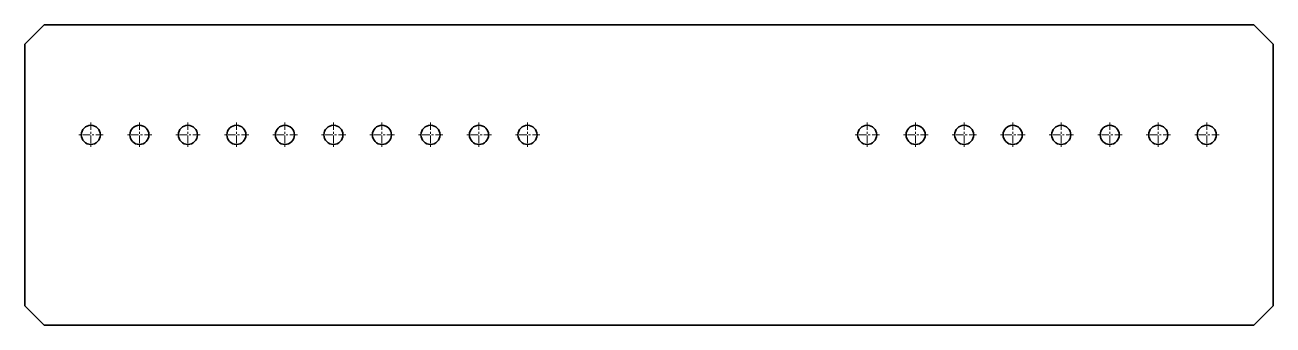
# Model space of a CAD drawing. Extents: x 118 to 183.4, y 98.7 to 114.4.
import ezdxf

# ---------------------------------------------------------------- set-up
doc = ezdxf.new("R2010")
doc.units = 0
doc.linetypes.add('DASHDOT', pattern=[18.5, 12, -3, 0.5, -3])

msp = doc.modelspace()

# ---------------------------------------------------------------- linework, layer by layer
at = {"color": 7, "lineweight": 35, "ltscale": 0.035355}
for p, q in [((119.035599, 114.442184), (118.035599, 113.442184)), ((183.37561, 113.442184), (182.37561, 114.442184)), ((118.035599, 99.742188), (119.035599, 98.742188)), ((183.37561, 99.742188), (182.37561, 98.742188))]:
    msp.add_line(p, q, dxfattribs=at)
at = {"color": 7, "lineweight": 35}
for p, q in [((182.37561, 114.442184), (119.035599, 114.442184)), ((119.035599, 98.742188), (182.37561, 98.742188))]:
    msp.add_line(p, q, dxfattribs=at)
at = {"color": 7, "lineweight": 35, "ltscale": 0.3425}
for p, q in [((118.035599, 113.442184), (118.035599, 99.742188)), ((183.37561, 99.742188), (183.37561, 113.442184))]:
    msp.add_line(p, q, dxfattribs=at)
at = {"color": 7, "linetype": 'DASHDOT', "lineweight": 13, "ltscale": 0.0325}
for p, q in [((121.485603, 109.342186), (121.485603, 108.042183)), ((124.025604, 109.342186), (124.025604, 108.042183)), ((126.565605, 109.342186), (126.565605, 108.042183)), ((129.105606, 109.342186), (129.105606, 108.042183)), ((131.645599, 109.342186), (131.645599, 108.042183)), ((134.185608, 109.342186), (134.185608, 108.042183)), ((136.725601, 109.342186), (136.725601, 108.042183)), ((139.265594, 109.342186), (139.265594, 108.042183)), ((141.805603, 109.342186), (141.805603, 108.042183)), ((144.345612, 109.342186), (144.345612, 108.042183)), ((162.12561, 109.342186), (162.12561, 108.042183)), ((164.665604, 109.342186), (164.665604, 108.042183)), ((167.205597, 109.342186), (167.205597, 108.042183)), ((169.745605, 109.342186), (169.745605, 108.042183)), ((172.285599, 109.342186), (172.285599, 108.042183)), ((174.825607, 109.342186), (174.825607, 108.042183)), ((177.365601, 109.342186), (177.365601, 108.042183)), ((179.905609, 109.342186), (179.905609, 108.042183)), ((122.135605, 108.692184), (120.835602, 108.692184)), ((124.675598, 108.692184), (123.375603, 108.692184)), ((127.215607, 108.692184), (125.915604, 108.692184)), ((129.7556, 108.692184), (128.455597, 108.692184)), ((132.295609, 108.692184), (130.995605, 108.692184)), ((134.835602, 108.692184), (133.535599, 108.692184)), ((137.37561, 108.692184), (136.075607, 108.692184)), ((139.915604, 108.692184), (138.615601, 108.692184)), ((142.455597, 108.692184), (141.155609, 108.692184)), ((144.995605, 108.692184), (143.695602, 108.692184)), ((162.775604, 108.692184), (161.475601, 108.692184)), ((165.315598, 108.692184), (164.01561, 108.692184)), ((167.855606, 108.692184), (166.555603, 108.692184)), ((170.395599, 108.692184), (169.095612, 108.692184)), ((172.935608, 108.692184), (171.635605, 108.692184)), ((175.475601, 108.692184), (174.175598, 108.692184)), ((178.01561, 108.692184), (176.715607, 108.692184)), ((180.555603, 108.692184), (179.2556, 108.692184))]:
    msp.add_line(p, q, dxfattribs=at)
at = {"color": 7, "lineweight": 35}
for centre in [(121.485603, 108.692184), (124.025604, 108.692184), (126.565605, 108.692184), (129.105606, 108.692184), (131.645599, 108.692184), (134.185608, 108.692184), (136.725601, 108.692184), (139.265594, 108.692184), (141.805603, 108.692184), (144.345612, 108.692184), (162.12561, 108.692184), (164.665604, 108.692184), (167.205597, 108.692184), (169.745605, 108.692184), (172.285599, 108.692184), (174.825607, 108.692184), (177.365601, 108.692184), (179.905609, 108.692184)]:
    msp.add_circle(centre, 0.5, dxfattribs=at)

doc.saveas('drawing.dxf')
